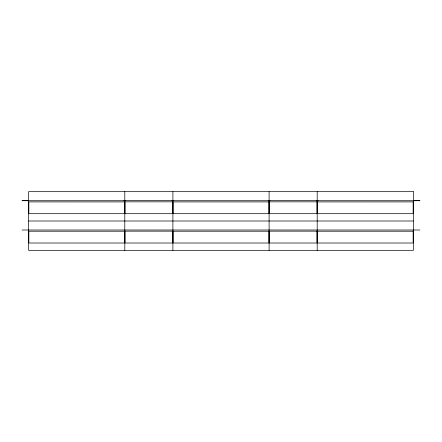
<?xml version="1.0" encoding="UTF-8"?>
<svg xmlns="http://www.w3.org/2000/svg" width="442" height="442" viewBox="0 0 442 442"><rect width="100%" height="100%" fill="white"/><g stroke="black" fill="none" stroke-linecap="round" stroke-linejoin="round"><path stroke-width="0.66" d="M22.1 200.679L28.603 200.679M123.865 200.657L173.844 200.657M268.156 200.657L318.135 200.657M413.397 200.679L419.9 200.679M22.128 200.734L125.738 200.723M171.966 200.723L270.034 200.723M316.262 200.723L419.872 200.734M28.603 221L413.397 221M22.1 230L419.9 230M317.196 191.679L317.196 250.321M269.101 191.679L269.101 250.321M172.899 191.679L172.899 250.321M124.804 191.679L124.804 250.321M413.397 191.679L28.603 191.679L28.603 250.321L413.397 250.321L413.397 191.679M172.656 201.839L125.047 201.839L125.047 213.69L172.656 213.69L172.656 201.839M316.953 201.839L269.344 201.839L269.344 213.69L316.953 213.69L316.953 201.839M124.561 201.9L28.852 201.9L28.852 213.69L124.561 213.69L124.561 201.9M268.852 201.9L173.148 201.9L173.148 213.69L268.852 213.69L268.852 201.9M413.148 201.9L317.439 201.9L317.439 213.69L413.148 213.69L413.148 201.9M172.656 231.16L125.047 231.16L125.047 243.012L172.656 243.012L172.656 231.16M316.953 231.16L269.344 231.16L269.344 243.012L316.953 243.012L316.953 231.16M124.561 231.221L28.852 231.221L28.852 243.012L124.561 243.012L124.561 231.221M268.852 231.221L173.148 231.221L173.148 243.012L268.852 243.012L268.852 231.221M413.148 231.221L317.439 231.221L317.439 243.012L413.148 243.012L413.148 231.221"/></g></svg>
